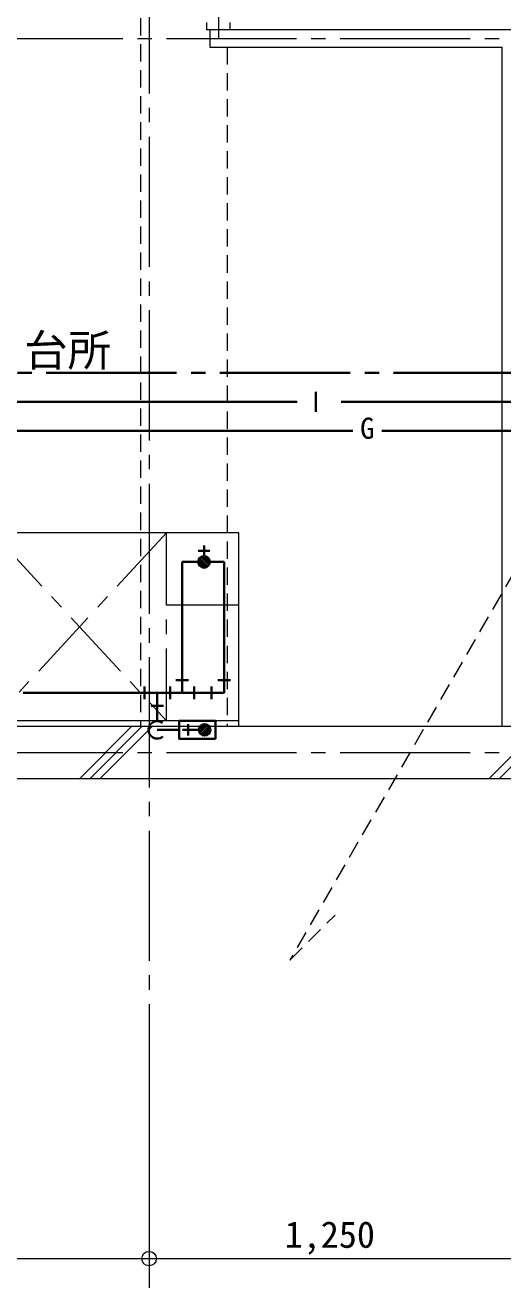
# Model space of a CAD drawing. Units: millimetres at full size, sheet at 1:50; details may follow other scales. Extents: x -9674 to 9699, y -6794 to 6791.
# Drawn here: x -2941 to -1290, y -4416 to -76 of the extents above; entities that cross this region are included whole.
import ezdxf
from ezdxf.enums import TextEntityAlignment as Align

# ---------------------------------------------------------------- set-up
doc = ezdxf.new("R2010")
doc.units = ezdxf.units.MM
doc.header["$LTSCALE"] = 50
doc.header["$PDMODE"] = 32
doc.header["$PDSIZE"] = 50
for name, pattern in [('CHAIN1', [8, 5, -1, 1, -1]), ('CHAIN2', [12, 9, -1, 1, -1]), ('DASHED1', [1.8, 1.2, -0.6])]:
    doc.linetypes.add(name, pattern=pattern)
for name, color, linetype, lineweight in [('1-0_芯', 134, 'CHAIN2', 9), ('1-1_躯体', 134, 'Continuous', 9), ('1-2_間仕切', 134, 'Continuous', 9), ('1-3_建具', 134, 'Continuous', 9), ('1-5_設備', 134, 'Continuous', 9), ('1-8_ハッチ', 134, 'Continuous', 9), ('1-A_文字', 134, 'Continuous', 9), ('1-B_寸法', 134, 'Continuous', 9), ('1-C_梁', 134, 'DASHED1', 9), ('2-3_建具', 4, 'Continuous', 35), ('2-9_金物', 1, 'CHAIN2', 35), ('2-A_文字', 6, 'Continuous', 35), ('2-C', 2, 'DASHED1', 25)]:
    doc.layers.add(name, color=color, linetype=linetype, lineweight=lineweight)
doc.styles.add('ＭＳ ゴシック', font='')
doc.styles.get('ＭＳ ゴシック').set_extended_font_data('MS Gothic')

msp = doc.modelspace()

# ---------------------------------------------------------------- linework, layer by layer
at = {"layer": '1-0_芯'}
for p, q in [((-2512.5, 4337.68), (-2512.5, -3842.32)), ((-2272.5, 787.68), (-2272.5, -122.32)), ((-8452.5, -122.32), (8157.5, -122.32)), ((-8452.5, -2592.32), (8157.5, -2592.32))]:
    msp.add_line(p, q, dxfattribs=at)
at = {"layer": '1-1_躯体'}
for p, q in [((6047.5, -2502.32), (-6652.5, -2502.32)), ((6047.5, -2682.32), (-6652.5, -2682.32))]:
    msp.add_line(p, q, dxfattribs=at)
at = {"layer": '1-2_間仕切'}
for p, q in [((-2302.5, -92.32), (-2302.5, -152.32)), ((-662.5, -92.32), (-2302.5, -92.32)), ((-2302.5, -152.32), (-1292.5, -152.32)), ((-1292.5, -2502.32), (-1292.5, -152.32))]:
    msp.add_line(p, q, dxfattribs=at)
at = {"layer": '1-3_建具'}
for p, q in [((-2312.5, -92.32), (-2312.5, -67.32)), ((-2232.5, -92.32), (-2232.5, -67.32)), ((-2232.5, -92.32), (-2312.5, -92.32))]:
    msp.add_line(p, q, dxfattribs=at)
at = {"layer": '1-5_設備'}
for p, q in [((-2202.5, -1832.32), (-3292.5, -1832.32)), ((-2202.5, -2502.32), (-2202.5, -1832.32)), ((-2202.5, -2482.32), (-3952.5, -2482.32))]:
    msp.add_line(p, q, dxfattribs=at)
at = {"layer": '1-5_設備', "linetype": 'CHAIN1'}
for p, q in [((-3052.5, -1832.32), (-2452.5, -2482.32)), ((-2452.5, -1832.32), (-3052.5, -2482.32)), ((-2452.5, -2482.32), (-2452.5, -1832.32)), ((-2202.5, -2082.32), (-2452.5, -2082.32))]:
    msp.add_line(p, q, dxfattribs=at)
at = {"layer": '1-8_ハッチ'}
for p, q in [((-2752.67, -2682.32), (-2572.67, -2502.32)), ((-2717.32, -2682.32), (-2537.32, -2502.32)), ((-2681.96, -2682.32), (-2501.96, -2502.32)), ((-1338.46, -2682.32), (-1158.46, -2502.32)), ((-1303.1, -2682.32), (-1123.1, -2502.32))]:
    msp.add_line(p, q, dxfattribs=at)
at = {"layer": '1-B_寸法'}
for p, q in [((-2512.5, -3842.32), (-2512.5, -4592.32)), ((-3952.5, -4342.32), (-2512.5, -4342.32)), ((-2512.5, -4342.32), (-1262.5, -4342.32))]:
    msp.add_line(p, q, dxfattribs=at)
msp.add_point((-2512.5, -4342.32), dxfattribs=at)
at = {"layer": '1-C_梁'}
for p, q in [((-2542.5, 757.68), (-2542.5, -2502.32)), ((-2242.5, -152.32), (-2242.5, -2502.32))]:
    msp.add_line(p, q, dxfattribs=at)
at = {"layer": '2-3_建具'}
for p, q in [((-3440.98, -1478.97), (-1808.35, -1478.97)), ((-341.85, -1478.97), (-1708.35, -1478.97)), ((-2302.28, -1894.4), (-2342.28, -1894.4)), ((-2322.28, -1876.21), (-2322.28, -1912.6)), ((-2397.84, -2385.64), (-2397.84, -1932.6)), ((-2397.84, -1932.6), (-2342.28, -1932.6)), ((-2317.17, -1951.93), (-2341.62, -1927.48)), ((-2327.93, -1951.78), (-2341.47, -1938.24)), ((-2310.06, -1948.43), (-2338.12, -1920.38)), ((-2305.08, -1942.81), (-2332.49, -1915.4)), ((-2302.41, -1934.87), (-2324.56, -1912.73)), ((-2307.1, -1919.58), (-2309.26, -1917.41)), ((-2302.41, -1932.6), (-2252.68, -1932.6)), ((-2252.68, -2385.64), (-2252.68, -1932.6)), ((-2376.24, -2341.34), (-2419.44, -2341.34)), ((-2231.08, -2341.34), (-2274.28, -2341.34)), ((-2252.68, -2385.64), (-2946.8, -2385.64)), ((-2528.1, -2364.04), (-2528.1, -2407.24)), ((-2483.8, -2482.32), (-2483.8, -2385.64)), ((-2439.51, -2364.04), (-2439.51, -2407.24)), ((-2356.18, -2364.04), (-2356.18, -2407.24)), ((-2296.97, -2364.04), (-2296.97, -2407.24)), ((-2505.4, -2429.93), (-2462.2, -2429.93)), ((-2408.15, -2513.57), (-2483.8, -2513.57)), ((-2396.9, -2513.57), (-2340.51, -2513.57)), ((-2376.9, -2493.57), (-2376.9, -2533.57)), ((-2318.23, -2493.7), (-2340.38, -2515.84)), ((-2310.3, -2496.37), (-2337.71, -2523.78)), ((-2333.53, -2498.38), (-2335.69, -2500.55)), ((-2304.67, -2501.35), (-2332.73, -2529.4)), ((-2301.17, -2508.45), (-2325.62, -2532.9)), ((-2301.32, -2519.21), (-2314.87, -2532.75))]:
    msp.add_line(p, q, dxfattribs=at)
msp.add_lwpolyline([(-2283.15, -2544.82), (-2283.15, -2482.32), (-2408.15, -2482.32), (-2408.15, -2544.82)], close=True, dxfattribs=at)
for centre in [(-2322.28, -1932.6), (-2320.51, -2513.57)]:
    msp.add_circle(centre, 20, dxfattribs=at)
msp.add_arc((-2483.8, -2513.57), 30.34, 55.151, 309.51, dxfattribs=at)
at = {"layer": '2-9_金物'}
msp.add_line((-617.43, -1278.97), (-3340.98, -1278.97), dxfattribs=at)
at = {"layer": '2-A_文字'}
for p, q in [((-1936.38, -1344.55), (-1936.38, -1413.38)), ((-2000.89, -1378.97), (-3440.98, -1378.97)), ((-1848.48, -1378.97), (-517.43, -1378.97))]:
    msp.add_line(p, q, dxfattribs=at)
at = {"layer": '2-C', "color": 7, "lineweight": 9}
for p, q in [((-1115.62, -1733.32), (-2025.66, -3309.56)), ((-2025.66, -3309.56), (-1869.9, -3153.8))]:
    msp.add_line(p, q, dxfattribs=at)

# ---------------------------------------------------------------- texts
at = {"layer": '1-A_文字', "style": 'ＭＳ ゴシック'}
msp.add_text('台所', height=110, dxfattribs=at).set_placement((-2943.76, -1288.85), align=Align.BOTTOM_LEFT)
at = {"layer": '1-B_寸法', "style": 'ＭＳ ゴシック'}
msp.add_text('1,250', height=91.64, dxfattribs=at).set_placement((-2043.75, -4332.32), align=Align.BOTTOM_LEFT)
at = {"layer": '2-3_建具', "color": 7, "style": 'ＭＳ ゴシック'}
msp.add_text('G', height=73.31, dxfattribs=at).set_placement((-1783.35, -1528.97), align=Align.BOTTOM_LEFT)

doc.saveas('drawing.dxf')
